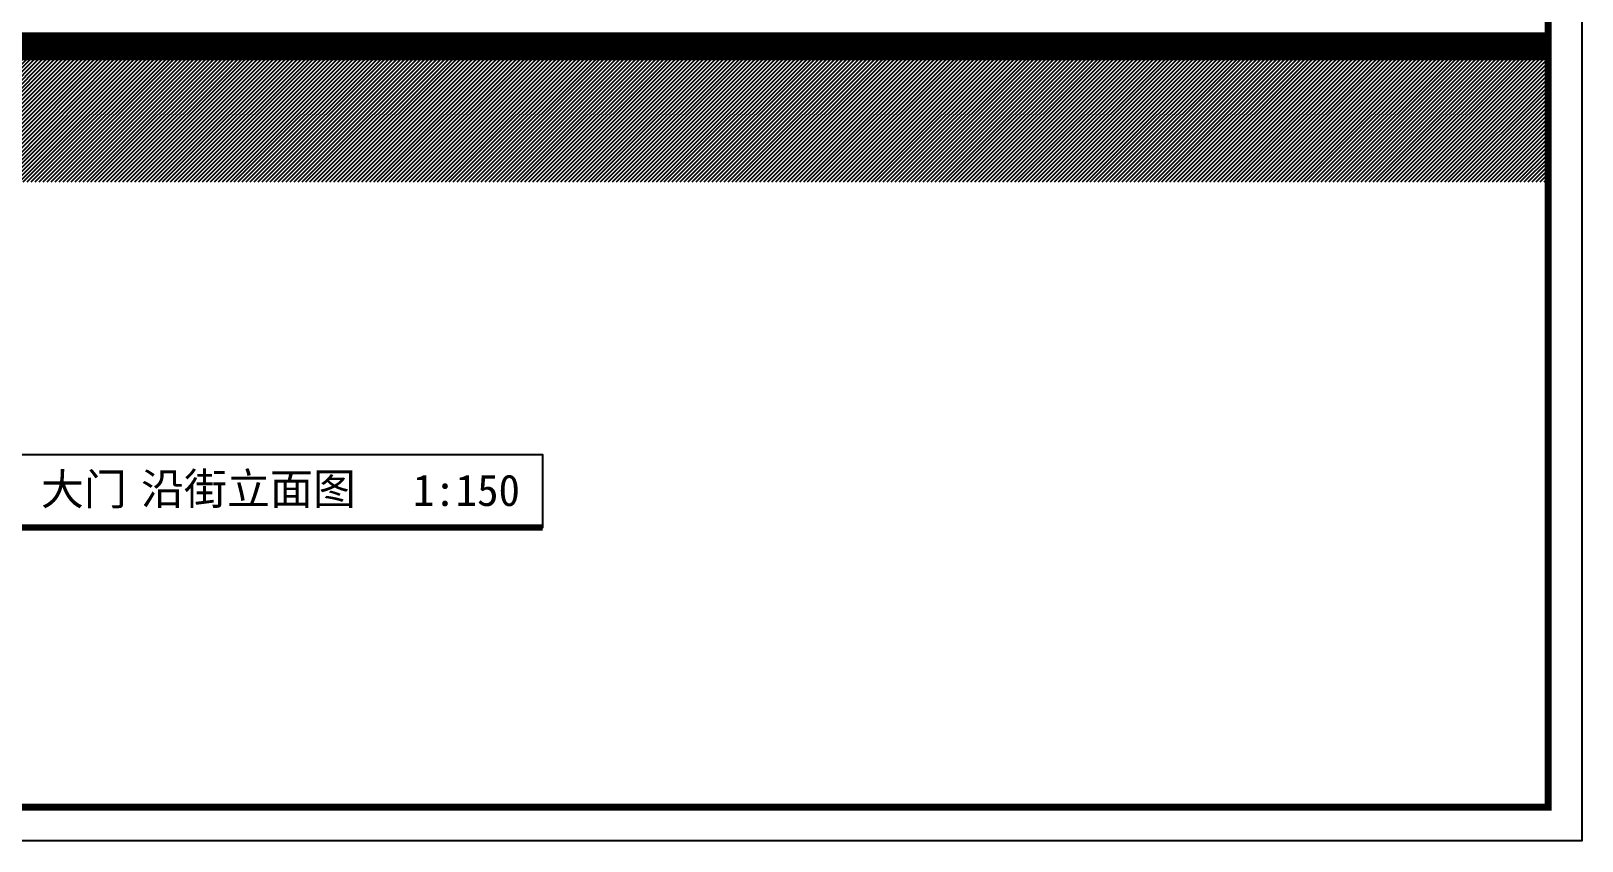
# Model space of a CAD drawing. Extents: x 325989 to 388989, y -418326 to -314916.
# Drawn here: x 354557 to 388989, y -418326 to -400343 of the extents above; entities that cross this region are included whole.
import ezdxf

# ---------------------------------------------------------------- set-up
doc = ezdxf.new("R2010")
doc.units = 0
doc.header["$LTSCALE"] = 1000
doc.header["$MEASUREMENT"] = 0
for name, color, linetype in [('PUB_DIM', 84, 'CONTINUOUS'), ('PUB_TEXT', 7, 'CONTINUOUS'), ('PUB_TITLE', 4, 'CONTINUOUS'), ('WINDOW', 84, 'CONTINUOUS')]:
    doc.layers.add(name, color=color, linetype=linetype)
doc.styles.add('HT', font='SIMHEI.TTF')

msp = doc.modelspace()

# ---------------------------------------------------------------- hatches: boundary and pattern name
at = {"layer": 'PUB_DIM', "linetype": 'BYBLOCK'}
h = msp.add_hatch(dxfattribs=at)
h.set_pattern_fill('ANSI31', color=8, scale=500, style=0)
h.set_pattern_definition([(45, (-124389.865, 0), (-44.194174, 44.194174), [])])
h.paths.add_polyline_path([(388239.233, -400693.099), (329739.233, -400693.099), (329739.233, -403693.099), (388239.233, -403693.099)])

# ---------------------------------------------------------------- linework, layer by layer
at = {"layer": 'PUB_TITLE', "linetype": 'BYBLOCK'}
msp.add_lwpolyline([(325989.233, -418325.923), (325989.233, -373775.923), (388989.233, -373775.923), (388989.233, -418325.923)], close=True, dxfattribs=at)
at = {"layer": 'PUB_TITLE', "linetype": 'BYBLOCK', "const_width": 150}
msp.add_lwpolyline([(329739.233, -417575.923), (388239.233, -417575.923), (388239.233, -374525.923), (329739.233, -374525.923)], close=True, dxfattribs=at)
at = {"layer": 'PUB_TITLE'}
msp.add_lwpolyline([(353182.205, -411368.111), (365917.331, -411368.111), (365917.331, -409751.112), (353182.205, -409751.112)], close=True, dxfattribs=at)
at = {"layer": 'PUB_TITLE', "const_width": 139.802}
msp.add_lwpolyline([(353182.205, -411368.111), (365917.331, -411368.111)], dxfattribs=at)
at = {"layer": 'WINDOW', "linetype": 'BYBLOCK'}
msp.add_line((329739.233, -400393.099), (388239.233, -400393.099), dxfattribs=at)
at = {"layer": 'WINDOW', "linetype": 'BYBLOCK', "const_width": 600}
msp.add_lwpolyline([(329739.233, -400693.099), (388239.233, -400693.099)], dxfattribs=at)

# ---------------------------------------------------------------- texts
at = {"layer": 'PUB_TEXT', "style": 'HT'}
for s, p in [('大门', (354777.433, -410865.808)), ('沿街立面图', (357001.77, -410855.28)), ('1:150', (363034.285, -410888.357))]:
    msp.add_text(s, height=699.0078, dxfattribs=at).set_placement(p)

doc.saveas('drawing.dxf')
